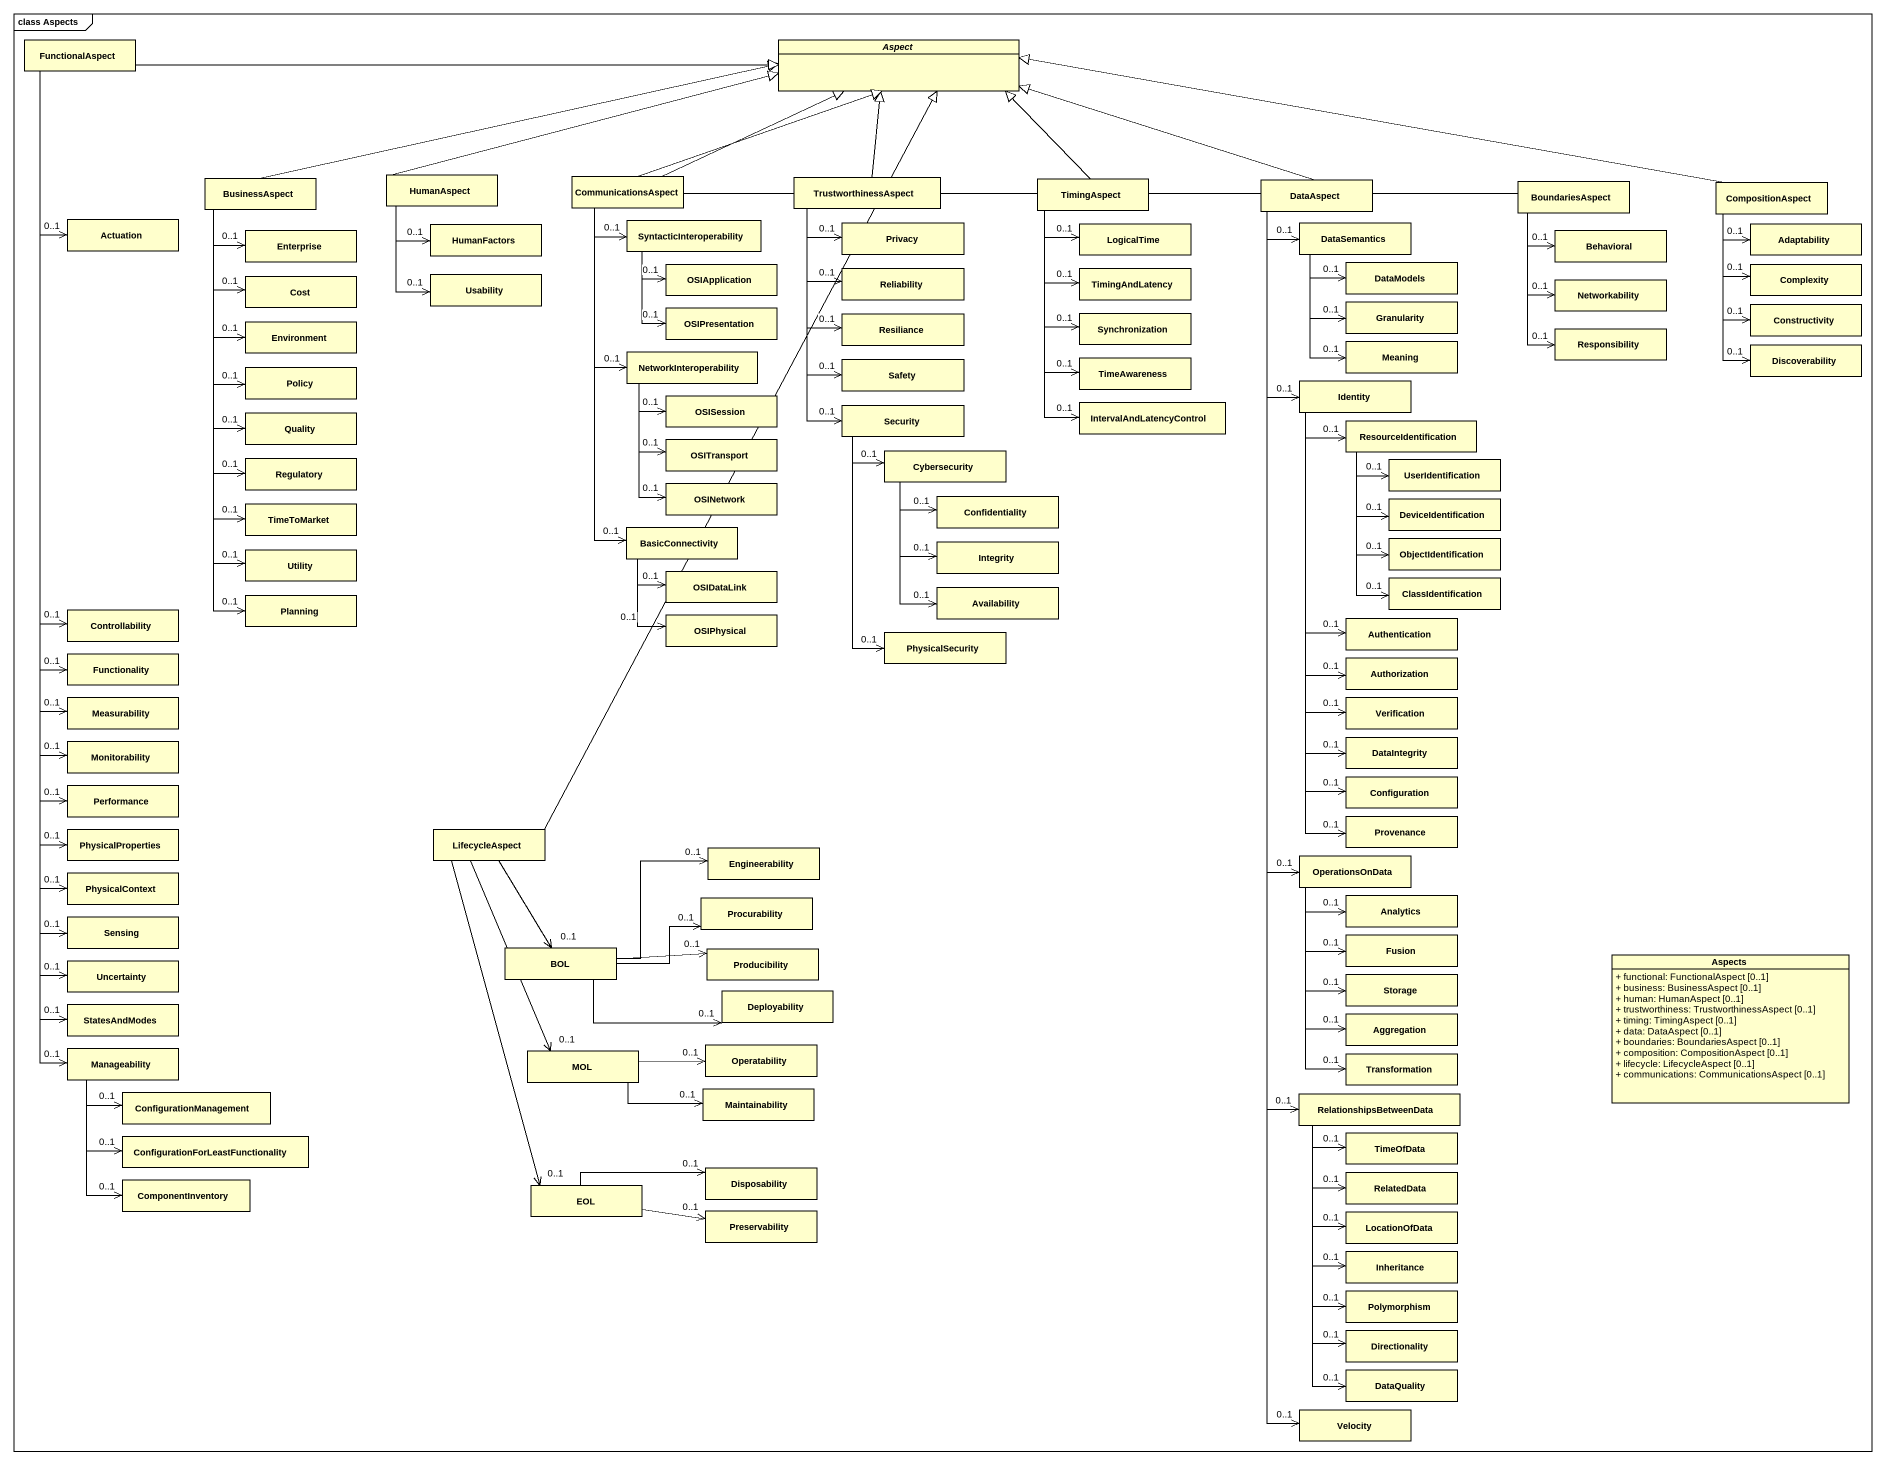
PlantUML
@startuml
mainframe class Aspects
hide circle
hide empty members
skinparam classAttributeIconSize 0
class FunctionalAspect
abstract class Aspect
class HumanAspect
class BusinessAspect
class CommunicationsAspect
class TrustworthinessAspect
class TimingAspect
class DataAspect
class BoundariesAspect
class CompositionAspect
class Actuation
class Enterprise
class HumanFactors
class SyntacticInteroperability
class Privacy
class LogicalTime
class DataSemantics
class Behavioral
class Adaptability
class Cost
class Usability
class OSIApplication
class Reliability
class TimingAndLatency
class DataModels
class Networkability
class Complexity
class Environment
class OSIPresentation
class Resiliance
class Synchronization
class Granularity
class Responsibility
class Constructivity
class Policy
class NetworkInteroperability
class Safety
class TimeAwareness
class Meaning
class Discoverability
class OSISession
class Security
class IntervalAndLatencyControl
class Identity
class Quality
class OSITransport
class ResourceIdentification
class Regulatory
class OSINetwork
class Cybersecurity
class UserIdentification
class TimeToMarket
class Confidentiality
class DeviceIdentification
class Utility
class BasicConnectivity
class Integrity
class ObjectIdentification
class Planning
class OSIDataLink
class Availability
class ClassIdentification
class Controllability
class OSIPhysical
class PhysicalSecurity
class Authentication
class Functionality
class Authorization
class Measurability
class Verification
class Monitorability
class DataIntegrity
class Performance
class Configuration
class PhysicalProperties
class LifecycleAspect
class Provenance
class Engineerability
class OperationsOnData
class PhysicalContext
class Procurability
class Analytics
class Sensing
class BOL
class Producibility
class Fusion
class Uncertainty
class "Storage" as Storage_
class Aspects {
  + functional: FunctionalAspect [0..1]
  + business: BusinessAspect [0..1]
  + human: HumanAspect [0..1]
  + trustworthiness: TrustworthinessAspect [0..1]
  + timing: TimingAspect [0..1]
  + data: DataAspect [0..1]
  + boundaries: BoundariesAspect [0..1]
  + composition: CompositionAspect [0..1]
  + lifecycle: LifecycleAspect [0..1]
  + communications: CommunicationsAspect [0..1]
}
class StatesAndModes
class Deployability
class Aggregation
class Manageability
class MOL
class Operatability
class Transformation
class ConfigurationManagement
class Maintainability
class RelationshipsBetweenData
class "ConfigurationForLeastFunctionality" as ConfigurationForLeastFunctio
class TimeOfData
class ComponentInventory
class Disposability
class RelatedData
class EOL
class Preservability
class LocationOfData
class Inheritance
class Polymorphism
class Directionality
class DataQuality
class Velocity
FunctionalAspect -right-|> Aspect
FunctionalAspect --> "0..1" Actuation
FunctionalAspect --> "0..1" Controllability
FunctionalAspect --> "0..1" Functionality
FunctionalAspect --> "0..1" Measurability
FunctionalAspect --> "0..1" Monitorability
FunctionalAspect --> "0..1" Performance
FunctionalAspect --> "0..1" PhysicalProperties
FunctionalAspect --> "0..1" PhysicalContext
FunctionalAspect --> "0..1" Sensing
FunctionalAspect --> "0..1" Uncertainty
FunctionalAspect --> "0..1" StatesAndModes
FunctionalAspect --> "0..1" Manageability
HumanAspect -right-|> Aspect
HumanAspect --> "0..1" HumanFactors
HumanAspect --> "0..1" Usability
BusinessAspect -right-|> Aspect
BusinessAspect --> "0..1" Enterprise
BusinessAspect --> "0..1" Cost
BusinessAspect --> "0..1" Environment
BusinessAspect --> "0..1" Policy
BusinessAspect --> "0..1" Quality
BusinessAspect --> "0..1" Regulatory
BusinessAspect --> "0..1" TimeToMarket
BusinessAspect --> "0..1" Utility
BusinessAspect --> "0..1" Planning
CommunicationsAspect -right-|> Aspect
CommunicationsAspect --> "0..1" SyntacticInteroperability
CommunicationsAspect --> "0..1" NetworkInteroperability
CommunicationsAspect --> "0..1" BasicConnectivity
TrustworthinessAspect -up-|> Aspect
TrustworthinessAspect --> "0..1" Privacy
TrustworthinessAspect --> "0..1" Reliability
TrustworthinessAspect --> "0..1" Resiliance
TrustworthinessAspect --> "0..1" Safety
TrustworthinessAspect --> "0..1" Security
TimingAspect -up-|> Aspect
TimingAspect --> "0..1" LogicalTime
TimingAspect --> "0..1" TimingAndLatency
TimingAspect --> "0..1" Synchronization
TimingAspect --> "0..1" TimeAwareness
TimingAspect --> "0..1" IntervalAndLatencyControl
DataAspect -left-|> Aspect
DataAspect --> "0..1" DataSemantics
DataAspect --> "0..1" Identity
DataAspect --> "0..1" OperationsOnData
DataAspect --> "0..1" RelationshipsBetweenData
DataAspect --> "0..1" Velocity
BoundariesAspect -left-|> Aspect
BoundariesAspect --> "0..1" Behavioral
BoundariesAspect --> "0..1" Networkability
BoundariesAspect --> "0..1" Responsibility
CompositionAspect -left-|> Aspect
CompositionAspect --> "0..1" Adaptability
CompositionAspect --> "0..1" Complexity
CompositionAspect --> "0..1" Constructivity
CompositionAspect --> "0..1" Discoverability
SyntacticInteroperability --> "0..1" OSIApplication
SyntacticInteroperability --> "0..1" OSIPresentation
DataSemantics --> "0..1" DataModels
DataSemantics --> "0..1" Granularity
DataSemantics --> "0..1" Meaning
NetworkInteroperability --> "0..1" OSISession
NetworkInteroperability --> "0..1" OSITransport
NetworkInteroperability --> "0..1" OSINetwork
Security --> "0..1" Cybersecurity
Security --> "0..1" PhysicalSecurity
Identity --> "0..1" ResourceIdentification
Identity --> "0..1" Authentication
Identity --> "0..1" Authorization
Identity --> "0..1" Verification
Identity --> "0..1" DataIntegrity
Identity --> "0..1" Configuration
Identity --> "0..1" Provenance
ResourceIdentification --> "0..1" UserIdentification
ResourceIdentification --> "0..1" DeviceIdentification
ResourceIdentification --> "0..1" ObjectIdentification
ResourceIdentification --> "0..1" ClassIdentification
Cybersecurity --> "0..1" Confidentiality
Cybersecurity --> "0..1" Integrity
Cybersecurity --> "0..1" Availability
BasicConnectivity --> "0..1" OSIDataLink
BasicConnectivity --> "0..1" OSIPhysical
LifecycleAspect -up-|> Aspect
LifecycleAspect --> "0..1" BOL
LifecycleAspect --> "0..1" MOL
LifecycleAspect --> "0..1" EOL
OperationsOnData --> "0..1" Analytics
OperationsOnData --> "0..1" Fusion
OperationsOnData --> "0..1" Storage_
OperationsOnData --> "0..1" Aggregation
OperationsOnData --> "0..1" Transformation
BOL -right-> "0..1" Engineerability
BOL -right-> "0..1" Procurability
BOL -right-> "0..1" Producibility
BOL -right-> "0..1" Deployability
Manageability -right-> "0..1" ConfigurationManagement
Manageability --> "0..1" ConfigurationForLeastFunctio
Manageability --> "0..1" ComponentInventory
MOL -right-> "0..1" Operatability
MOL -right-> "0..1" Maintainability
RelationshipsBetweenData --> "0..1" TimeOfData
RelationshipsBetweenData --> "0..1" RelatedData
RelationshipsBetweenData --> "0..1" LocationOfData
RelationshipsBetweenData --> "0..1" Inheritance
RelationshipsBetweenData --> "0..1" Polymorphism
RelationshipsBetweenData --> "0..1" Directionality
RelationshipsBetweenData --> "0..1" DataQuality
EOL -right-> "0..1" Disposability
EOL -right-> "0..1" Preservability
@enduml
